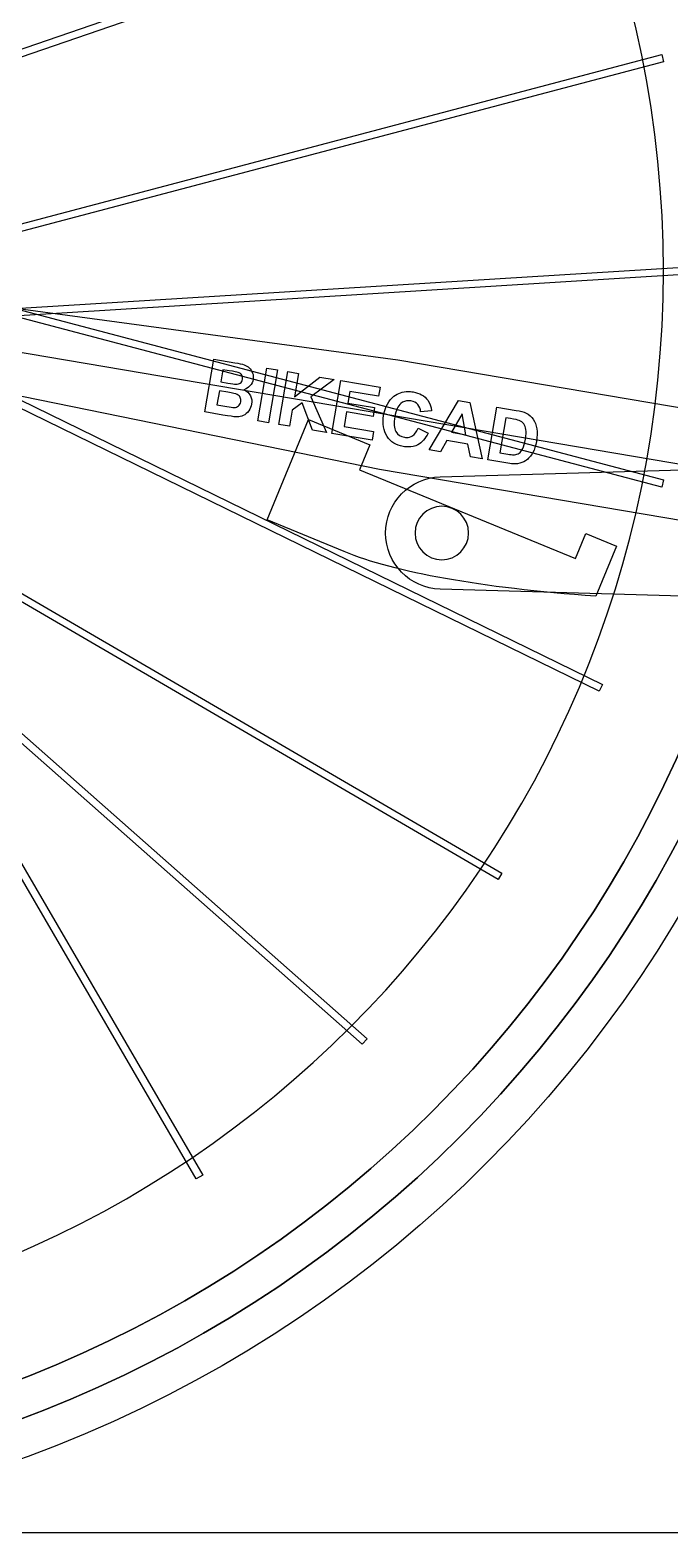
# Model space of a CAD drawing. Extents: x 3 to 470, y 9 to 287.
# Drawn here: x 130.9 to 179, y 8.7 to 121.8 of the extents above; entities that cross this region are included whole.
import ezdxf

# ---------------------------------------------------------------- set-up
doc = ezdxf.new("R2010")
doc.units = 0
doc.layers.add('Layer_1', color=7, linetype='CONTINUOUS')

msp = doc.modelspace()

# ---------------------------------------------------------------- linework, layer by layer
at = {"layer": 'Layer_1', "color": 7}
for points in [[(3.00365, 287.24209), (469.516983, 287.24209), (469.516983, 8.688756), (3.00365, 8.688756), (3.00365, 287.24209)], [(97.941504, 109.337566), (173.742175, 135.378262), (173.925398, 134.844919), (98.124755, 108.804224)], [(97.941504, 109.337566), (173.742175, 135.378262), (173.925398, 134.844919), (98.124755, 108.804224)], [(100.933356, 99.530007), (178.43111, 119.991708), (178.575054, 119.446437), (101.077808, 98.984878)], [(100.933356, 99.530007), (178.43111, 119.991708), (178.575054, 119.446437), (101.077808, 98.984878)], [(178.431081, 87.431032), (100.937727, 107.891577)], [(178.431081, 87.431032), (100.937727, 107.891577)], [(101.081643, 108.436847), (178.575054, 87.976302), (178.431081, 87.431032), (178.431081, 87.431032)], [(101.081643, 108.436847), (178.575054, 87.976302), (178.431081, 87.431032), (178.431081, 87.431032)], [(101.944833, 107.750114), (173.957599, 72.564483), (173.710003, 72.057786), (173.710003, 72.057786)], [(101.944833, 107.750114), (173.957599, 72.564483), (173.710003, 72.057786), (173.710003, 72.057786)], [(173.710003, 72.057786), (101.697321, 107.243388)], [(173.710003, 72.057786), (101.697321, 107.243388)], [(206.081562, 80.476456), (157.159765, 88.759554), (104.636473, 99.468397), (101.856351, 99.939115), (102.656577, 104.665297), (105.436671, 104.194608), (158.557764, 97.016486), (207.478855, 88.733529), (207.478855, 88.733529)], [(206.081562, 80.476456), (206.081562, 80.476456), (157.159765, 88.759554), (104.636473, 99.468397), (101.856351, 99.939115), (102.656577, 104.665297), (105.436671, 104.194608), (158.557764, 97.016486), (207.478855, 88.733529), (207.478855, 88.733529)], [(143.369348, 35.345129), (103.041012, 104.608988)], [(143.369348, 35.345129), (103.041012, 104.608988)], [(103.528366, 104.892789), (143.856702, 35.628874), (143.369348, 35.345129), (143.369348, 35.345129)], [(103.528366, 104.892789), (143.856702, 35.628874), (143.369348, 35.345129), (143.369348, 35.345129)], [(100.061792, 99.04333), (180.062268, 103.992802), (180.097119, 103.429937), (100.097095, 98.480521)], [(100.061792, 99.04333), (180.062268, 103.992802), (180.097119, 103.429937), (100.097095, 98.480521)], [(102.256464, 102.302206), (210.50539, 83.974272)], [(155.860315, 45.479998), (95.791976, 98.548786)], [(155.860315, 45.479998), (95.791976, 98.548786)], [(96.164992, 98.971738), (156.233697, 45.902612), (155.860315, 45.479998), (155.860315, 45.479998)], [(96.164992, 98.971738), (156.233697, 45.902612), (155.860315, 45.479998), (155.860315, 45.479998)], [(97.125432, 98.699554), (166.393181, 58.368962), (166.109437, 57.881637), (166.109437, 57.881637)], [(97.125432, 98.699554), (166.393181, 58.368962), (166.109437, 57.881637), (166.109437, 57.881637)], [(166.109437, 57.881637), (96.842082, 98.211946)], [(166.109437, 57.881637), (96.842082, 98.211946)], [(145.368785, 92.857878), (144.013476, 93.087344), (144.687183, 97.066395), (146.277061, 96.7972)], [(145.839474, 96.192068), (145.37902, 96.270032), (145.223092, 95.349124), (145.748709, 95.260134)], [(148.806457, 92.275839), (148.002847, 92.411889), (148.676554, 96.39094), (149.480163, 96.254862), (148.806457, 92.275839), (148.806457, 92.275839)], [(146.369349, 95.173768), (146.369349, 95.173824)], [(153.170479, 91.536941), (152.1323, 91.71272), (151.353899, 93.765957), (150.589765, 93.211663), (150.386043, 92.008392), (149.582405, 92.14447), (150.256112, 96.123493), (151.059721, 95.987443), (150.760412, 94.219446), (152.680023, 95.713088), (153.761653, 95.52995), (152.000424, 94.232924), (153.170479, 91.536941), (153.170479, 91.536941)], [(156.612521, 90.954169), (153.584803, 91.466788), (154.25851, 95.445839), (157.212381, 94.945712), (157.098381, 94.2724), (154.948119, 94.636477), (154.798817, 93.75465), (156.797013, 93.416316), (156.683775, 92.747375), (154.685579, 93.08568), (154.501707, 91.999708), (156.725788, 91.623139), (156.612521, 90.954169), (156.612521, 90.954169)], [(145.757816, 94.575008), (145.110586, 94.684609), (144.930381, 93.62032), (145.673198, 93.494562)], [(164.896945, 89.551519), (164.023802, 89.699354), (163.829272, 90.661712), (162.239395, 90.930907), (161.75627, 90.083254), (160.904867, 90.227425), (163.129343, 93.943879), (163.980774, 93.799736), (164.896945, 89.551519), (164.896945, 89.551519)], [(146.208458, 93.426749), (146.208458, 93.426664)], [(161.096211, 93.162065), (160.268916, 93.105531)], [(163.686991, 91.378419), (163.389712, 92.948023), (162.600991, 91.56229), (163.686991, 91.378419), (163.686991, 91.378419)], [(166.835956, 89.223223), (165.324268, 89.479165), (165.997975, 93.458188), (167.466211, 93.209605)], [(146.434117, 92.717091), (146.434117, 92.717091)], [(154.509264, 82.574835), (148.705766, 84.958143), (151.812097, 92.522222), (156.454873, 90.615581), (155.678276, 88.724562), (171.92802, 82.051332), (172.704617, 83.94238), (175.026005, 82.989046), (173.472839, 79.207006), (173.472839, 79.207006)], [(154.509264, 82.574835), (148.705766, 84.958143), (151.812097, 92.522222), (156.454873, 90.615581), (155.678276, 88.724562), (171.92802, 82.051332), (172.704617, 83.94238), (175.026005, 82.989046), (173.472839, 79.207006), (173.472839, 79.207006)], [(160.086821, 91.871779), (160.826818, 91.491798)], [(167.048137, 92.587752), (166.687584, 92.648798), (166.241144, 90.012029), (166.840637, 89.91052)], [(159.331766, 90.452858), (159.331766, 90.452858)], [(161.7433, 88.201229), (210.341933, 89.610477)], [(161.7433, 88.201229), (210.341933, 89.610477)], [(167.266803, 89.864701), (167.266803, 89.864729)], [(167.35317, 89.173258), (167.35317, 89.173258)], [(161.865871, 81.959298), (161.865871, 81.959298)], [(161.865871, 81.959298), (161.865871, 81.959298)], [(210.341933, 78.336486), (161.7433, 79.745735)], [(210.341933, 78.336486), (161.7433, 79.745735)]]:
    msp.add_lwpolyline(points, dxfattribs=at)
for points in [[(98.026941, 198.734661), (150.506838, 198.734661), (193.050231, 156.191267), (193.050231, 103.71137)], [(98.026941, 198.734661), (150.506838, 198.734661), (193.050231, 156.191267), (193.050231, 103.71137)], [(190.230549, 103.71137), (190.230549, 154.634013), (148.949584, 195.914979), (98.026941, 195.914979)], [(190.230549, 103.71137), (190.230549, 154.634013), (148.949584, 195.914979), (98.026941, 195.914979)], [(98.026941, 195.914979), (148.949584, 195.914979), (190.230549, 154.634013), (190.230549, 103.71137)], [(98.026941, 195.914979), (148.949584, 195.914979), (190.230549, 154.634013), (190.230549, 103.71137)], [(187.410867, 103.71137), (187.410867, 153.076759), (147.39233, 193.095296), (98.026941, 193.095296)], [(187.410867, 103.71137), (187.410867, 153.076759), (147.39233, 193.095296), (98.026941, 193.095296)], [(98.026941, 193.095296), (147.39233, 193.095296), (187.410867, 153.076759), (187.410867, 103.71137)], [(98.026941, 193.095296), (147.39233, 193.095296), (187.410867, 153.076759), (187.410867, 103.71137)], [(178.557065, 103.71137), (178.557065, 148.186923), (142.502493, 184.241494), (98.026941, 184.241494)], [(178.557065, 103.71137), (178.557065, 148.186923), (142.502493, 184.241494), (98.026941, 184.241494)], [(98.026941, 11.507761), (148.949584, 11.507761), (190.230549, 52.788727), (190.230549, 103.71137)], [(193.050231, 103.71137), (193.050231, 51.231444), (150.506838, 8.688079), (98.026941, 8.688079)], [(98.026941, 11.507761), (148.949584, 11.507761), (190.230549, 52.788727), (190.230549, 103.71137)], [(193.050231, 103.71137), (193.050231, 51.231444), (150.506838, 8.688079), (98.026941, 8.688079)], [(98.026941, 14.327443), (147.39233, 14.327443), (187.410867, 54.345981), (187.410867, 103.71137)], [(190.230549, 103.71137), (190.230549, 52.788727), (148.949584, 11.507761), (98.026941, 11.507761)], [(98.026941, 14.327443), (147.39233, 14.327443), (187.410867, 54.345981), (187.410867, 103.71137)], [(190.230549, 103.71137), (190.230549, 52.788727), (148.949584, 11.507761), (98.026941, 11.507761)], [(98.026941, 23.181246), (142.502493, 23.181246), (178.557065, 59.235817), (178.557065, 103.71137)], [(187.410867, 103.71137), (187.410867, 54.345981), (147.39233, 14.327443), (98.026941, 14.327443)], [(98.026941, 23.181246), (142.502493, 23.181246), (178.557065, 59.235817), (178.557065, 103.71137)], [(187.410867, 103.71137), (187.410867, 54.345981), (147.39233, 14.327443), (98.026941, 14.327443)], [(146.523614, 96.062842), (146.4469, 96.084779), (146.218853, 96.127854), (145.839474, 96.192068)], [(146.277061, 96.7972), (146.592715, 96.743757), (146.825808, 96.690888), (146.976342, 96.638592)], [(146.976342, 96.638592), (147.126857, 96.586297), (147.255942, 96.508586), (147.363597, 96.405461)], [(147.363597, 96.405461), (147.471253, 96.302317), (147.55386, 96.174379), (147.611419, 96.021646)], [(145.748709, 95.260134), (146.061487, 95.207181), (146.256251, 95.178674), (146.333003, 95.174613)], [(146.333003, 95.174613), (146.345316, 95.174049), (146.357431, 95.173768), (146.369349, 95.173768)], [(146.369349, 95.173824), (146.494994, 95.173824), (146.599567, 95.203487), (146.683067, 95.262813)], [(146.801606, 95.870567), (146.746547, 95.958823), (146.653883, 96.022915), (146.523614, 96.062842)], [(146.683067, 95.262813), (146.7745, 95.32776), (146.831006, 95.423939), (146.852586, 95.551351)], [(146.852586, 95.551351), (146.873658, 95.675887), (146.856665, 95.782293), (146.801606, 95.870567)], [(147.654335, 95.536266), (147.622472, 95.348024), (147.543474, 95.184896), (147.41734, 95.046882)], [(147.611419, 96.021646), (147.668978, 95.868913), (147.683283, 95.70712), (147.654335, 95.536266)], [(146.46065, 94.397904), (146.35698, 94.454185), (146.122702, 94.513219), (145.757816, 94.575008)], [(146.68208, 94.17498), (146.638149, 94.267334), (146.564339, 94.341642), (146.46065, 94.397904)], [(146.717129, 93.854015), (146.737712, 93.975656), (146.726029, 94.082644), (146.68208, 94.17498)], [(147.41734, 95.046882), (147.291188, 94.908868), (147.136058, 94.815226), (146.951952, 94.765957)], [(146.951952, 94.765957), (147.180553, 94.655764), (147.345551, 94.504206), (147.446947, 94.311283)], [(147.446947, 94.311283), (147.548343, 94.11836), (147.579669, 93.907505), (147.540927, 93.678716)], [(157.485382, 92.81719), (157.597662, 93.48036), (157.855682, 93.966182), (158.259441, 94.274655)], [(158.259441, 94.274655), (158.568779, 94.51102), (158.922809, 94.629202), (159.321531, 94.629202)], [(159.356692, 93.932741), (159.138317, 93.932741), (158.943148, 93.862183), (158.771185, 93.721067)], [(159.321531, 94.629202), (159.443229, 94.629202), (159.56908, 94.618196), (159.699086, 94.596184)], [(159.543778, 93.916443), (159.479621, 93.927308), (159.417259, 93.932741), (159.356692, 93.932741)], [(159.699086, 94.596184), (160.188508, 94.513304), (160.560988, 94.302777), (160.816527, 93.964603)], [(160.816527, 93.964603), (160.967135, 93.763334), (161.060363, 93.495822), (161.096211, 93.162065)], [(146.341913, 92.719911), (146.206249, 92.727994), (145.881873, 92.773983), (145.368785, 92.857878)], [(145.673198, 93.494562), (145.940259, 93.449353), (146.118679, 93.426749), (146.208458, 93.426749)], [(146.208458, 93.426664), (146.216033, 93.426664), (146.222979, 93.426852), (146.229295, 93.427228)], [(146.229295, 93.427228), (146.351951, 93.430292), (146.458028, 93.467437), (146.547525, 93.538662)], [(146.912533, 92.817697), (146.773616, 92.750627), (146.614144, 92.717091), (146.434117, 92.717091)], [(146.547525, 93.538662), (146.63704, 93.609906), (146.693575, 93.715024), (146.717129, 93.854015)], [(147.325221, 93.170073), (147.212302, 93.013449), (147.074739, 92.895991), (146.912533, 92.817697)], [(147.540927, 93.678716), (147.510042, 93.496263), (147.43814, 93.326716), (147.325221, 93.170073)], [(157.74499, 91.249475), (157.466011, 91.6691), (157.379475, 92.191672), (157.485382, 92.81719)], [(158.771185, 93.721067), (158.551495, 93.540796), (158.401441, 93.213195), (158.321023, 92.738267)], [(160.058427, 93.643864), (159.929624, 93.789304), (159.758074, 93.880163), (159.543778, 93.916443)], [(160.268916, 93.105531), (160.257374, 93.318999), (160.187211, 93.498444), (160.058427, 93.643864)], [(167.466211, 93.209605), (167.796359, 93.1537), (168.044143, 93.086432), (168.209564, 93.0078)], [(168.209564, 93.0078), (168.432357, 92.898566), (168.612187, 92.742252), (168.749054, 92.538859)], [(146.434117, 92.717091), (146.403946, 92.717091), (146.373212, 92.718031), (146.341913, 92.719911)], [(158.321023, 92.738267), (158.235718, 92.234371), (158.265541, 91.860669), (158.410492, 91.617161)], [(159.648191, 91.286948), (159.824478, 91.395638), (159.970688, 91.590581), (160.086821, 91.871779)], [(167.702529, 92.441213), (167.59352, 92.483509), (167.375389, 92.532355), (167.048137, 92.587752)], [(168.039791, 92.189726), (167.956761, 92.297626), (167.84434, 92.381455), (167.702529, 92.441213)], [(168.202741, 91.766689), (168.177119, 91.940833), (168.122803, 92.081845), (168.039791, 92.189726)], [(168.163209, 91.04502), (168.215185, 91.351989), (168.228362, 91.592546), (168.202741, 91.766689)], [(168.749054, 92.538859), (168.885903, 92.335466), (168.976198, 92.098989), (169.019941, 91.829427)], [(169.019941, 91.829427), (169.063665, 91.559865), (169.053899, 91.238299), (168.990644, 90.864729)], [(158.95407, 90.486215), (158.427015, 90.575449), (158.023988, 90.829868), (157.74499, 91.249475)], [(158.410492, 91.617161), (158.555442, 91.373672), (158.772717, 91.227406), (159.062318, 91.178362)], [(159.062318, 91.178362), (159.115967, 91.169283), (159.168422, 91.164743), (159.219684, 91.164743)], [(159.219684, 91.164743), (159.373206, 91.164743), (159.516042, 91.205478), (159.648191, 91.286948)], [(160.067675, 90.623872), (159.849996, 90.509863), (159.604693, 90.452858), (159.331766, 90.452858)], [(160.826818, 91.491798), (160.634535, 91.077512), (160.381487, 90.788203), (160.067675, 90.623872)], [(167.958923, 90.326677), (168.042667, 90.495708), (168.110762, 90.735155), (168.163209, 91.04502)], [(168.990644, 90.864729), (168.935228, 90.537496), (168.846878, 90.262003), (168.725594, 90.038252)], [(159.331766, 90.452858), (159.211253, 90.452858), (159.085354, 90.463977), (158.95407, 90.486215)], [(166.840637, 89.91052), (167.021059, 89.879974), (167.163114, 89.864701), (167.266803, 89.864701)], [(167.266803, 89.864729), (167.291259, 89.864729), (167.313582, 89.865575), (167.333771, 89.867267)], [(167.333771, 89.867267), (167.469473, 89.877041), (167.586659, 89.913791), (167.685329, 89.977516)], [(168.17711, 89.411691), (168.015072, 89.299129), (167.808699, 89.223853), (167.557992, 89.185862)], [(167.685329, 89.977516), (167.783999, 90.04126), (167.875197, 90.157647), (167.958923, 90.326677)], [(168.725594, 90.038252), (168.575192, 89.765814), (168.392364, 89.556961), (168.17711, 89.411691)], [(167.35317, 89.173258), (167.205005, 89.173258), (167.032601, 89.189913), (166.835956, 89.223223)], [(167.557992, 89.185862), (167.495827, 89.177459), (167.427553, 89.173258), (167.35317, 89.173258)], [(157.636348, 83.973482), (157.636348, 86.261654), (159.456086, 88.13491), (161.7433, 88.201229)], [(157.636348, 83.973482), (157.636348, 86.261654), (159.456086, 88.13491), (161.7433, 88.201229)], [(161.865871, 85.987891), (160.753422, 85.987891), (159.851575, 85.086072), (159.851575, 83.973594)], [(161.865871, 85.987891), (160.753422, 85.987891), (159.851575, 85.086072), (159.851575, 83.973594)], [(163.880196, 83.973594), (163.880196, 85.086072), (162.978377, 85.987891), (161.865871, 85.987891)], [(163.880196, 83.973594), (163.880196, 85.086072), (162.978377, 85.987891), (161.865871, 85.987891)], [(161.7433, 79.745735), (159.456086, 79.812054), (157.636348, 81.685309), (157.636348, 83.973482)], [(161.7433, 79.745735), (159.456086, 79.812054), (157.636348, 81.685309), (157.636348, 83.973482)], [(159.851575, 83.973594), (159.851575, 82.861117), (160.753422, 81.959298), (161.865871, 81.959298)], [(159.851575, 83.973594), (159.851575, 82.861117), (160.753422, 81.959298), (161.865871, 81.959298)], [(161.865871, 81.959298), (162.978377, 81.959298), (163.880196, 82.861117), (163.880196, 83.973594)], [(161.865871, 81.959298), (162.978377, 81.959298), (163.880196, 82.861117), (163.880196, 83.973594)], [(173.472839, 79.207006), (164.699436, 79.863372), (158.378244, 80.985981), (154.509264, 82.574835)], [(173.472839, 79.207006), (164.699436, 79.863372), (158.378244, 80.985981), (154.509264, 82.574835)]]:
    msp.add_open_spline(points, degree=3, dxfattribs=at)

doc.saveas('drawing.dxf')
